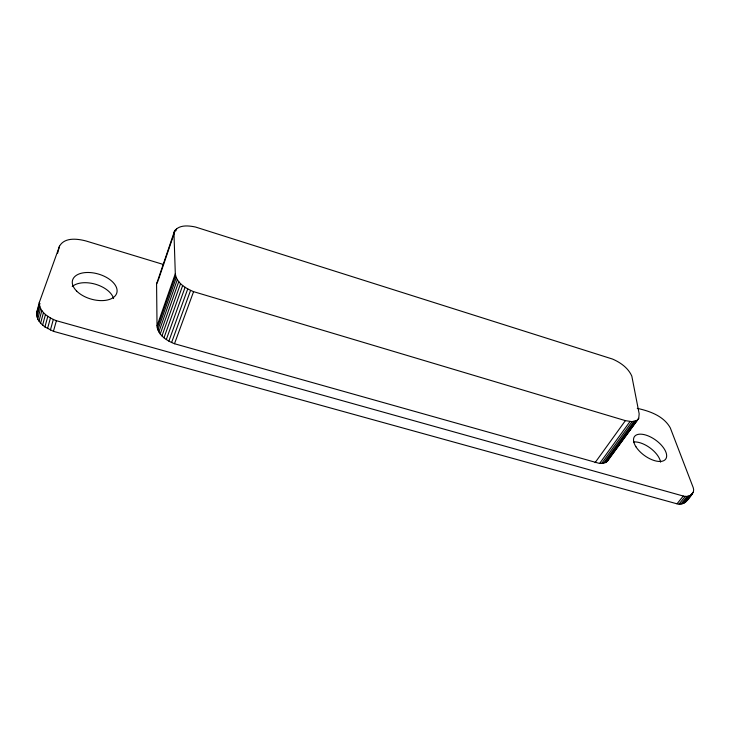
<?xml version="1.0" encoding="UTF-8"?>
<svg xmlns="http://www.w3.org/2000/svg" width="730" height="730" viewBox="0 0 730 730"><rect width="100%" height="100%" fill="white"/><g stroke="black" fill="none" stroke-linecap="round" stroke-linejoin="round"><path stroke-width="1.09" d="M637.263 408.362C649.755 411.072 663.698 416 670.295 427.889L693.226 487.64C695.444 493.708 688.6 497.869 683.289 496.044L56.392 320.707C48.618 317.714 39.046 311.829 39.338 302.384L59.504 246.165C64.669 237.004 77.562 238.746 86.103 241.01L163.593 264.543M692.514 493.617C688.91 498.69 684.393 505.999 677.002 503.819L53.436 331.32L44.922 326.958L40.597 323.235L37.723 319.156L36.527 313.024L39.338 302.384M36.5 315.022L39.32 304.373M36.901 317.076L39.73 306.427M37.723 319.156L40.561 308.498M38.964 321.218L41.82 310.56M57.579 253.346L59.504 246.165M40.597 323.235L43.462 312.577M42.596 325.16L45.479 314.502M44.922 326.958L47.824 316.309M47.532 328.6L50.452 317.97M50.388 330.07L53.336 319.439M53.436 331.32L56.392 320.707M156.576 283.915L174.47 231.273C178.932 224.484 188.641 225.579 195.54 227.039L612.525 359.06C620.473 362.481 628.284 368.002 631.824 376.151L639.17 413.791L638.741 418.281L606.484 462.008L603.482 463.249L599.595 463.468L174.488 343.73C166.741 340.691 157.881 335.043 157.032 325.963L156.576 283.915L158.027 280.904M158.383 279.836L175.364 229.904M175.884 230.844L176.605 228.718M174.47 231.273L173.95 232.788L175.309 273.75C176.532 282.966 185.721 288.414 193.578 291.653L625.382 420.635L632.034 421.648L636.879 420.334M157.032 325.963L175.309 273.75M157.251 327.916L175.574 275.666M157.872 329.923L176.24 277.637M158.866 331.949L177.308 279.654M160.235 333.957L178.759 281.652M161.95 335.919L180.556 283.623M36.527 313.024L39.967 303.415M163.985 337.78L182.682 285.512M166.294 339.532L185.091 287.291M168.849 341.12L187.738 288.925M171.596 342.534L190.585 290.385M174.488 343.73L193.578 291.653M608.92 458.458L606.484 462.008M686.227 501.327L686.866 500.086M595.087 462.647L625.382 420.635M599.595 463.468L629.972 421.566M601.63 463.486L632.034 421.648M603.482 463.249L633.895 421.465M605.106 462.747L635.52 421.018M612.871 453.047L617.48 446.733M618.794 444.926L623.402 438.602M624.716 436.805L631.304 427.771M632.618 425.973L636.569 420.553M607.588 461.031L638.741 418.281M677.002 503.819L683.289 496.044M679.064 504.047L685.361 496.291M680.953 504.019L687.249 496.263M682.641 503.718L688.938 495.971M684.101 503.162L690.398 495.433M688.965 497.513L693.144 492.376M685.306 502.359L691.593 494.639M633.631 441.951A19.126 9.618 36 0 1 650.339 448.129A19.126 9.618 36 0 1 660.604 462.163M72.224 286.571A22.858 13.131 15.9 0 1 95.411 284.216A22.858 13.131 15.9 0 1 113.579 298.57M635.985 446.833A19.245 9.536 35.8 0 0 664.665 460.119A19.245 9.536 35.8 0 0 649.591 436.513A19.245 9.536 35.8 0 0 635.985 446.833M76.659 291.069A23.013 13.04 16.1 0 0 115.221 295.832A23.013 13.04 16.1 0 0 92.172 272.755A23.013 13.04 16.1 0 0 76.659 291.069"/></g></svg>
